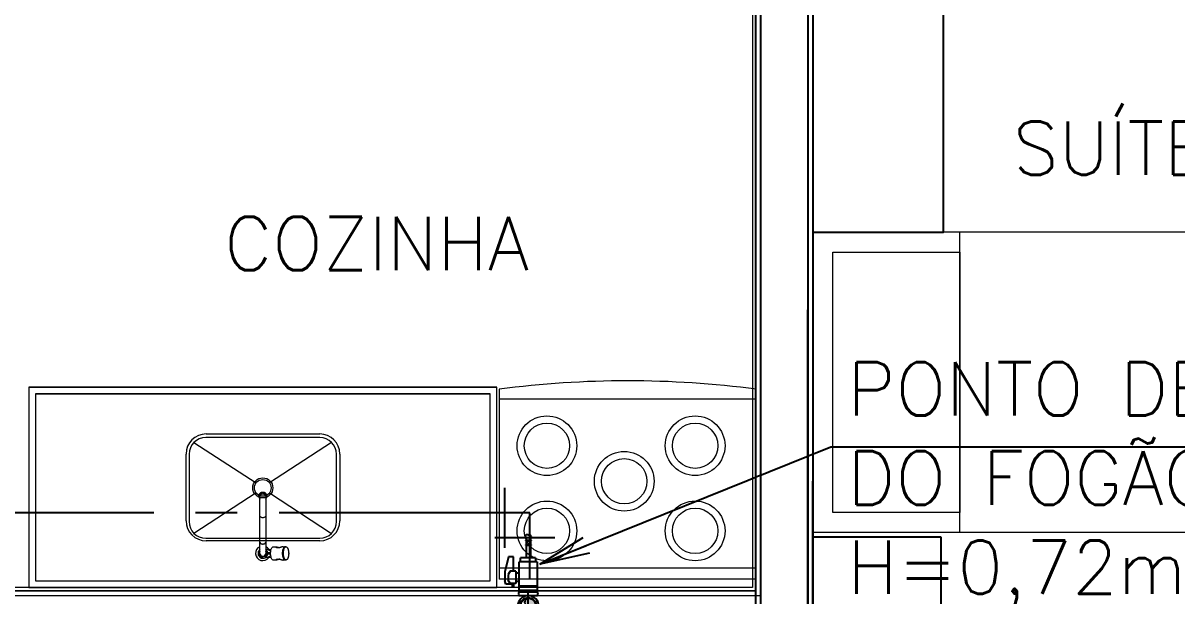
# Model space of a CAD drawing. Header units: millimetres. Extents: x 188.6 to 263.2, y 40.1 to 120.1.
# Drawn here: x 215.747 to 219.198, y 52.742 to 54.457 of the extents above; entities that cross this region are included whole.
import ezdxf

# ---------------------------------------------------------------- set-up
doc = ezdxf.new("R2010")
doc.units = ezdxf.units.MM
doc.set_wipeout_variables(frame=1)
doc.linetypes.add('CENTER2', pattern=[1.125, 0.75, -0.125, 0.125, -0.125])
doc.linetypes.add('Wipeout_Contour', pattern=[1000, 0, -1000])
for name, color, linetype in [('ARQ', 8, 'Continuous'), ('ARQ-BASE', 8, 'Continuous'), ('GAS-COL', 7, 'Continuous'), ('GAS-CONEXOES', 200, 'Continuous'), ('GAS-PONTO', 202, 'Continuous'), ('GAS-TEXTO', 7, 'Continuous'), ('GAS-TUBO-PISO', 6, 'CENTER2'), ('Parede.ARQ', 8, 'Continuous'), ('REVEST  CER.', 7, 'Continuous')]:
    doc.layers.add(name, color=color, linetype=linetype)
doc.layers.add('L-MC-LAYOUT', color=8, linetype='Continuous', lineweight=5)
doc.styles.add('60-100', font='romans.shx', dxfattribs={"height": 0.16})
doc.styles.add('60-50', font='romans.shx', dxfattribs={"height": 0.08})
doc.styles.add('60-75', font='romans.shx', dxfattribs={"height": 0.12})
doc.dimstyles.new('SETAS75', dxfattribs={"dimtxt": 0.16, "dimasz": 0.15, "dimexe": 0.15, "dimexo": 0, "dimgap": 0.1, "dimtad": 1, "dimzin": 10, "dimdsep": 46, "dimtxsty": '60-100', "dimblk1": 'OPEN', "dimblk2": 'OPEN', "dimsah": 1, "dimcen": 0, "dimclrd": 244, "dimclre": 244, "dimclrt": 7, "dimadec": 0, "dimazin": 0, "dimtfac": 1, "dimtix": 1, "dimtmove": 2, "dimatfit": 3, "dimldrblk": 'OPEN', "dimfxl": 0.15, "dimtolj": 1, "dimtzin": 6, "dimarcsym": 0})

# ---------------------------------------------------------------- blocks, each defined once
blk = doc.blocks.new('CAMA SOLTEIRO')
at = {"layer": 'L-MC-LAYOUT'}
blk.add_line((5741.836, -1547.0217), (5741.836, -1546.1217), dxfattribs=at)
for points in [[(5741.396, -1546.1217), (5743.296, -1546.1217), (5743.296, -1547.0217), (5741.396, -1547.0217)], [(5741.456, -1546.1817), (5741.836, -1546.1817), (5741.836, -1546.9617), (5741.456, -1546.9617)]]:
    blk.add_lwpolyline(points, close=True, dxfattribs=at)
blk = doc.blocks.new('arq-3pav')
at = {"layer": 'ARQ', "color": 8, "linetype": 'Continuous', "lineweight": 0}
for p, q in [((13.085, 9.475), (13.0852, 14.615)), ((10.7553, 13.1101), (12.1553, 13.1101)), ((10.7753, 13.0901), (12.1353, 13.0901)), ((12.1619, 13.1039), (12.1619, 12.5357)), ((11.2494, 12.9449), (11.4351, 12.8235)), ((11.6258, 12.9596), (11.2848, 12.9596)), ((11.2858, 12.9701), (11.6258, 12.9701)), ((11.6612, 12.9449), (11.4755, 12.8235)), ((11.2258, 12.7101), (11.2258, 12.9101)), ((11.2348, 12.9096), (11.2348, 12.7078)), ((11.6758, 12.7078), (11.6758, 12.9096)), ((11.6858, 12.9101), (11.6858, 12.7101)), ((11.4351, 12.794), (11.2494, 12.6725)), ((11.4437, 12.7846), (11.4439, 12.7866)), ((11.4439, 12.785), (11.4437, 12.783)), ((11.4437, 12.783), (11.4437, 12.7846)), ((11.4437, 12.783), (11.4439, 12.781)), ((11.4439, 12.7866), (11.4444, 12.7886)), ((11.4444, 12.787), (11.4439, 12.785)), ((11.4439, 12.781), (11.4444, 12.7791)), ((11.4444, 12.7886), (11.4453, 12.7904)), ((11.4453, 12.7888), (11.4444, 12.787)), ((11.4444, 12.7791), (11.4453, 12.7773)), ((11.4453, 12.7904), (11.4464, 12.7921)), ((11.4464, 12.7905), (11.4453, 12.7888)), ((11.4453, 12.7773), (11.4464, 12.7756)), ((11.4464, 12.7921), (11.4479, 12.7935)), ((11.4479, 12.7919), (11.4464, 12.7905)), ((11.4464, 12.7756), (11.4466, 12.7754)), ((11.4466, 12.7834), (11.4467, 12.7838)), ((11.4466, 12.7829), (11.4466, 12.7834)), ((11.4466, 12.7824), (11.4466, 12.7829)), ((11.4466, 12.7824), (11.4466, 12.7828)), ((11.4466, 12.7252), (11.4466, 12.7824)), ((11.4467, 12.7838), (11.4468, 12.7844)), ((11.4468, 12.7846), (11.447, 12.7853)), ((11.4468, 12.7844), (11.4469, 12.7849)), ((11.4469, 12.7849), (11.4471, 12.7853)), ((11.447, 12.7853), (11.4472, 12.786)), ((11.4471, 12.7853), (11.4473, 12.7858)), ((11.4472, 12.786), (11.4475, 12.7867)), ((11.4473, 12.7858), (11.4475, 12.7863)), ((11.4475, 12.7867), (11.4479, 12.7873)), ((11.4475, 12.7863), (11.4477, 12.7867)), ((11.4477, 12.7867), (11.448, 12.7872)), ((11.4479, 12.7935), (11.4495, 12.7946)), ((11.4495, 12.793), (11.4479, 12.7919)), ((11.4479, 12.7873), (11.4483, 12.7879)), ((11.448, 12.7872), (11.4483, 12.7877)), ((11.4483, 12.7879), (11.4487, 12.7885)), ((11.4483, 12.7877), (11.4487, 12.7881)), ((11.4487, 12.7885), (11.4492, 12.789)), ((11.4487, 12.7881), (11.4491, 12.7886)), ((11.4491, 12.7886), (11.4496, 12.789)), ((11.4492, 12.789), (11.4498, 12.7895)), ((11.4495, 12.7946), (11.4513, 12.7955)), ((11.4513, 12.7939), (11.4495, 12.793)), ((11.4496, 12.789), (11.4501, 12.7894)), ((11.4498, 12.7895), (11.4504, 12.7899)), ((11.4501, 12.7894), (11.4506, 12.7898)), ((11.4504, 12.7899), (11.451, 12.7903)), ((11.4506, 12.7898), (11.4512, 12.7901)), ((11.451, 12.7903), (11.4517, 12.7907)), ((11.4512, 12.7901), (11.4518, 12.7904)), ((11.4513, 12.7955), (11.4533, 12.796)), ((11.4533, 12.7944), (11.4513, 12.7939)), ((11.4517, 12.7907), (11.4523, 12.791)), ((11.4518, 12.7904), (11.4525, 12.7907)), ((11.4523, 12.791), (11.453, 12.7912)), ((11.4525, 12.7907), (11.4532, 12.7909)), ((11.453, 12.7912), (11.4537, 12.7913)), ((11.4532, 12.7909), (11.4539, 12.791)), ((11.4533, 12.796), (11.4553, 12.7962)), ((11.4553, 12.7946), (11.4533, 12.7944)), ((11.4537, 12.7913), (11.4545, 12.7914)), ((11.4539, 12.791), (11.4546, 12.7911)), ((11.4545, 12.7914), (11.4552, 12.7915)), ((11.4546, 12.7911), (11.4553, 12.7911)), ((11.4552, 12.7915), (11.4559, 12.7914)), ((11.4553, 12.7962), (11.4573, 12.796)), ((11.4573, 12.7944), (11.4553, 12.7946)), ((11.4553, 12.7911), (11.456, 12.7911)), ((11.4559, 12.7914), (11.4567, 12.7914)), ((11.456, 12.7911), (11.4567, 12.791)), ((11.4567, 12.7914), (11.4574, 12.7912)), ((11.4567, 12.791), (11.4575, 12.7909)), ((11.4573, 12.796), (11.4593, 12.7955)), ((11.4593, 12.7939), (11.4573, 12.7944)), ((11.4574, 12.7912), (11.4581, 12.791)), ((11.4575, 12.7909), (11.4581, 12.7907)), ((11.4581, 12.791), (11.4588, 12.7907)), ((11.4581, 12.7907), (11.4588, 12.7904)), ((11.4588, 12.7907), (11.4594, 12.7904)), ((11.4588, 12.7904), (11.4594, 12.7901)), ((11.4593, 12.7955), (11.4611, 12.7946)), ((11.4611, 12.793), (11.4593, 12.7939)), ((11.4594, 12.7904), (11.4601, 12.79)), ((11.4594, 12.7901), (11.46, 12.7898)), ((11.46, 12.7898), (11.4605, 12.7894)), ((11.4601, 12.79), (11.4607, 12.7896)), ((11.4605, 12.7894), (11.461, 12.789)), ((11.4607, 12.7896), (11.4612, 12.7891)), ((11.461, 12.789), (11.4615, 12.7886)), ((11.4611, 12.7946), (11.4628, 12.7935)), ((11.4628, 12.7919), (11.4611, 12.793)), ((11.4612, 12.7891), (11.4618, 12.7886)), ((11.4615, 12.7886), (11.4619, 12.7881)), ((11.4618, 12.7886), (11.4622, 12.7881)), ((11.4619, 12.7881), (11.4623, 12.7877)), ((11.4622, 12.7881), (11.4627, 12.7875)), ((11.4623, 12.7877), (11.4626, 12.7872)), ((11.4626, 12.7872), (11.4629, 12.7867)), ((11.4627, 12.7875), (11.463, 12.7868)), ((11.4628, 12.7935), (11.4642, 12.7921)), ((11.4642, 12.7905), (11.4628, 12.7919)), ((11.4629, 12.7867), (11.4631, 12.7863)), ((11.463, 12.7868), (11.4633, 12.7862)), ((11.4631, 12.7863), (11.4634, 12.7858)), ((11.4633, 12.7862), (11.4636, 12.7855)), ((11.4634, 12.7858), (11.4635, 12.7853)), ((11.4635, 12.7853), (11.4637, 12.7849)), ((11.4636, 12.7855), (11.4637, 12.785)), ((11.4637, 12.7849), (11.4638, 12.7844)), ((11.4638, 12.7844), (11.4639, 12.7838)), ((11.4639, 12.7838), (11.464, 12.7834)), ((11.464, 12.7834), (11.464, 12.7829)), ((11.464, 12.7829), (11.464, 12.7824)), ((11.464, 12.7828), (11.464, 12.7824)), ((11.464, 12.7824), (11.464, 12.7252)), ((11.464, 12.7754), (11.4652, 12.7771)), ((11.4642, 12.7921), (11.4653, 12.7904)), ((11.4653, 12.7888), (11.4642, 12.7905)), ((11.4652, 12.7771), (11.4661, 12.7789)), ((11.4653, 12.7904), (11.4662, 12.7886)), ((11.4662, 12.787), (11.4653, 12.7888)), ((11.4661, 12.7789), (11.4667, 12.7808)), ((11.4662, 12.7886), (11.4667, 12.7866)), ((11.4667, 12.785), (11.4662, 12.787)), ((11.4667, 12.7866), (11.4669, 12.7846)), ((11.4669, 12.783), (11.4667, 12.785)), ((11.4667, 12.7808), (11.4669, 12.7828)), ((11.4669, 12.7846), (11.4669, 12.783)), ((11.4669, 12.7828), (11.4669, 12.783)), ((11.4755, 12.794), (11.6612, 12.6725)), ((11.4466, 12.6464), (11.4466, 12.7252)), ((11.4467, 12.7242), (11.4466, 12.7252)), ((11.4471, 12.7232), (11.4467, 12.7242)), ((11.4478, 12.7223), (11.4471, 12.7232)), ((11.4486, 12.7214), (11.4478, 12.7223)), ((11.4497, 12.7207), (11.4486, 12.7214)), ((11.4509, 12.7201), (11.4497, 12.7207)), ((11.4523, 12.7197), (11.4509, 12.7201)), ((11.4538, 12.7194), (11.4523, 12.7197)), ((11.4553, 12.7194), (11.4538, 12.7194)), ((11.4568, 12.7194), (11.4553, 12.7194)), ((11.4583, 12.7197), (11.4568, 12.7194)), ((11.4597, 12.7201), (11.4583, 12.7197)), ((11.4609, 12.7207), (11.4597, 12.7201)), ((11.462, 12.7214), (11.4609, 12.7207)), ((11.4629, 12.7223), (11.462, 12.7214)), ((11.4635, 12.7232), (11.4629, 12.7223)), ((11.4639, 12.7242), (11.4635, 12.7232)), ((11.464, 12.7252), (11.4639, 12.7242)), ((11.464, 12.7252), (11.464, 12.6464)), ((11.2848, 12.6578), (11.6258, 12.6578)), ((11.6258, 12.6501), (11.2858, 12.6501)), ((11.4466, 12.6127), (11.4466, 12.6464)), ((11.4466, 12.6464), (11.4466, 12.6461)), ((11.4466, 12.6461), (11.4466, 12.6457)), ((11.4466, 12.6457), (11.4467, 12.6454)), ((11.4467, 12.6454), (11.4468, 12.6451)), ((11.4468, 12.6451), (11.4469, 12.6447)), ((11.4469, 12.6447), (11.4471, 12.6444)), ((11.4471, 12.6444), (11.4473, 12.6441)), ((11.4473, 12.6441), (11.4475, 12.6438)), ((11.4475, 12.6438), (11.4477, 12.6435)), ((11.4477, 12.6435), (11.448, 12.6432)), ((11.448, 12.6432), (11.4483, 12.6429)), ((11.4483, 12.6429), (11.4487, 12.6425)), ((11.4487, 12.6425), (11.4491, 12.6422)), ((11.4491, 12.6422), (11.4496, 12.642)), ((11.4496, 12.642), (11.4501, 12.6417)), ((11.4501, 12.6417), (11.4506, 12.6414)), ((11.4506, 12.6414), (11.4512, 12.6412)), ((11.4512, 12.6412), (11.4518, 12.641)), ((11.4518, 12.641), (11.4525, 12.6408)), ((11.4525, 12.6408), (11.4532, 12.6407)), ((11.4532, 12.6407), (11.4539, 12.6406)), ((11.4539, 12.6406), (11.4546, 12.6405)), ((11.4546, 12.6405), (11.4553, 12.6405)), ((11.4553, 12.6405), (11.456, 12.6405)), ((11.456, 12.6405), (11.4567, 12.6406)), ((11.4567, 12.6406), (11.4575, 12.6407)), ((11.4575, 12.6407), (11.4581, 12.6408)), ((11.4581, 12.6408), (11.4588, 12.641)), ((11.4588, 12.641), (11.4594, 12.6412)), ((11.4594, 12.6412), (11.46, 12.6414)), ((11.46, 12.6414), (11.4605, 12.6417)), ((11.4605, 12.6417), (11.461, 12.642)), ((11.461, 12.642), (11.4615, 12.6422)), ((11.4615, 12.6422), (11.4619, 12.6425)), ((11.4619, 12.6425), (11.4623, 12.6429)), ((11.4623, 12.6429), (11.4626, 12.6432)), ((11.4626, 12.6432), (11.4629, 12.6435)), ((11.4629, 12.6435), (11.4631, 12.6438)), ((11.4631, 12.6438), (11.4634, 12.6441)), ((11.4634, 12.6441), (11.4635, 12.6444)), ((11.4635, 12.6444), (11.4637, 12.6447)), ((11.4637, 12.6447), (11.4638, 12.6451)), ((11.4638, 12.6451), (11.4639, 12.6454)), ((11.4639, 12.6454), (11.464, 12.6457)), ((11.464, 12.6464), (11.464, 12.6127)), ((11.464, 12.6461), (11.464, 12.6464)), ((11.464, 12.6457), (11.464, 12.6461)), ((11.441, 12.6172), (11.441, 12.6081)), ((11.4466, 12.6241), (11.442, 12.6196)), ((11.442, 12.6058), (11.4484, 12.5994)), ((11.4508, 12.5984), (11.4598, 12.5984)), ((11.4622, 12.5994), (11.4686, 12.6058)), ((11.4805, 12.5998), (11.4625, 12.5997)), ((11.4626, 12.5997), (11.463, 12.5998)), ((11.4626, 12.5997), (11.4626, 12.5997)), ((11.463, 12.5998), (11.4635, 12.5999)), ((11.4635, 12.5999), (11.4645, 12.6)), ((11.4686, 12.6196), (11.464, 12.6241)), ((11.4645, 12.6), (11.4662, 12.6004)), ((11.4648, 12.6247), (11.4803, 12.6248)), ((11.4649, 12.6246), (11.4648, 12.6247)), ((11.4651, 12.6246), (11.4649, 12.6246)), ((11.4653, 12.6246), (11.4651, 12.6246)), ((11.4657, 12.6245), (11.4653, 12.6246)), ((11.4661, 12.6245), (11.4657, 12.6245)), ((11.467, 12.6243), (11.4661, 12.6245)), ((11.4662, 12.6004), (11.468, 12.6008)), ((11.468, 12.6241), (11.467, 12.6243)), ((11.469, 12.6238), (11.468, 12.6241)), ((11.468, 12.6008), (11.4699, 12.6014)), ((11.4705, 12.6233), (11.469, 12.6238)), ((11.4696, 12.6081), (11.4696, 12.6172)), ((11.4696, 12.6157), (11.4704, 12.6153)), ((11.4697, 12.6094), (11.4696, 12.6093)), ((11.4706, 12.6098), (11.4697, 12.6094)), ((11.4699, 12.6014), (11.4717, 12.6021)), ((11.4704, 12.6153), (11.4715, 12.615)), ((11.4721, 12.6227), (11.4705, 12.6233)), ((11.4717, 12.61), (11.4706, 12.6098)), ((11.4715, 12.615), (11.4727, 12.6149)), ((11.4729, 12.6101), (11.4717, 12.61)), ((11.4717, 12.6021), (11.4733, 12.6027)), ((11.4738, 12.622), (11.4721, 12.6227)), ((11.4727, 12.6149), (11.474, 12.6149)), ((11.4743, 12.61), (11.4729, 12.6101)), ((11.4733, 12.6027), (11.4748, 12.6035)), ((11.4754, 12.6212), (11.4738, 12.622)), ((11.474, 12.6149), (11.4755, 12.615)), ((11.4758, 12.6098), (11.4743, 12.61)), ((11.4748, 12.6035), (11.4763, 12.6043)), ((11.4765, 12.6205), (11.4754, 12.6212)), ((11.4755, 12.615), (11.477, 12.6153)), ((11.4773, 12.6094), (11.4758, 12.6098)), ((11.4763, 12.6043), (11.4778, 12.6054)), ((11.4775, 12.6198), (11.4765, 12.6205)), ((11.477, 12.6153), (11.4785, 12.6157)), ((11.4788, 12.609), (11.4773, 12.6094)), ((11.4785, 12.619), (11.4775, 12.6198)), ((11.4778, 12.6054), (11.4785, 12.606)), ((11.479, 12.6186), (11.4785, 12.619)), ((11.4785, 12.6157), (11.4787, 12.6158)), ((11.4785, 12.606), (11.479, 12.6065)), ((11.4786, 12.612), (11.4787, 12.6148)), ((11.4787, 12.6092), (11.4786, 12.612)), ((11.4787, 12.6148), (11.4789, 12.6176)), ((11.479, 12.6064), (11.4787, 12.6092)), ((11.4789, 12.6176), (11.4792, 12.6202)), ((11.4795, 12.6038), (11.479, 12.6064)), ((11.4792, 12.6202), (11.4797, 12.6228)), ((11.4801, 12.6013), (11.4795, 12.6038)), ((11.4797, 12.6228), (11.4804, 12.6251)), ((11.4808, 12.5991), (11.4801, 12.6013)), ((11.4804, 12.6251), (11.4812, 12.6271)), ((11.4816, 12.5971), (11.4808, 12.5991)), ((11.4812, 12.6271), (11.4821, 12.6289)), ((11.4821, 12.6289), (11.483, 12.6303)), ((11.483, 12.6303), (11.4841, 12.6314)), ((11.4841, 12.6314), (11.4852, 12.6321)), ((11.4852, 12.6321), (11.4864, 12.6324)), ((11.4864, 12.6324), (11.4866, 12.6324)), ((11.4866, 12.6324), (11.4948, 12.6324)), ((11.4938, 12.632), (11.4939, 12.6322)), ((11.4938, 12.6318), (11.4938, 12.632)), ((11.4938, 12.6316), (11.4938, 12.6318)), ((11.4939, 12.6315), (11.4938, 12.6316)), ((11.4939, 12.6322), (11.494, 12.6323)), ((11.494, 12.6313), (11.4939, 12.6315)), ((11.494, 12.6323), (11.4942, 12.6324)), ((11.4942, 12.6311), (11.494, 12.6313)), ((11.4942, 12.6324), (11.4944, 12.6324)), ((11.4945, 12.6309), (11.4942, 12.6311)), ((11.4944, 12.6324), (11.4946, 12.6324)), ((11.4948, 12.6306), (11.4945, 12.6309)), ((11.4946, 12.6324), (11.4948, 12.6324)), ((11.4948, 12.6324), (11.4948, 12.6324)), ((11.4948, 12.6324), (11.4952, 12.6324)), ((11.4951, 12.6304), (11.4948, 12.6306)), ((11.4955, 12.6303), (11.4951, 12.6304)), ((11.4952, 12.6324), (11.4956, 12.6324)), ((11.4959, 12.6301), (11.4955, 12.6303)), ((11.4956, 12.6324), (11.496, 12.6323)), ((11.4965, 12.6299), (11.4959, 12.6301)), ((11.496, 12.6323), (11.4963, 12.6322)), ((11.4963, 12.6322), (11.4967, 12.6321)), ((11.4972, 12.6297), (11.4965, 12.6299)), ((11.4967, 12.6321), (11.4973, 12.632)), ((11.4979, 12.6295), (11.4972, 12.6297)), ((11.4973, 12.632), (11.498, 12.6318)), ((11.4987, 12.6294), (11.4979, 12.6295)), ((11.498, 12.6318), (11.4985, 12.6316)), ((11.4985, 12.6316), (11.4989, 12.6315)), ((11.4996, 12.6293), (11.4987, 12.6294)), ((11.4989, 12.6315), (11.4994, 12.6313)), ((11.4994, 12.6313), (11.5002, 12.6311)), ((11.5004, 12.6293), (11.4996, 12.6293)), ((11.5002, 12.6311), (11.501, 12.6308)), ((11.5007, 12.6293), (11.5004, 12.6293)), ((11.5013, 12.6293), (11.5007, 12.6293)), ((11.501, 12.6308), (11.5018, 12.6306)), ((11.5022, 12.6293), (11.5013, 12.6293)), ((11.5018, 12.6306), (11.5026, 12.6303)), ((11.5031, 12.6294), (11.5022, 12.6293)), ((11.5026, 12.6303), (11.5035, 12.6301)), ((11.5041, 12.6295), (11.5031, 12.6294)), ((11.5035, 12.6301), (11.5043, 12.6299)), ((11.505, 12.6297), (11.5041, 12.6295)), ((11.5043, 12.6299), (11.5051, 12.6297)), ((11.5058, 12.6299), (11.505, 12.6297)), ((11.5067, 12.6301), (11.5058, 12.6299)), ((11.5076, 12.6303), (11.5067, 12.6301)), ((11.5084, 12.6306), (11.5076, 12.6303)), ((11.5092, 12.6308), (11.5084, 12.6306)), ((11.51, 12.6311), (11.5092, 12.6308)), ((11.5108, 12.6313), (11.51, 12.6311)), ((11.5115, 12.6316), (11.5108, 12.6313)), ((11.5123, 12.6318), (11.5115, 12.6316)), ((11.5129, 12.632), (11.5123, 12.6318)), ((11.5135, 12.6322), (11.5129, 12.632)), ((11.5141, 12.6323), (11.5135, 12.6322)), ((11.5147, 12.6325), (11.5141, 12.6323)), ((11.5146, 12.6185), (11.5143, 12.6157)), ((11.5143, 12.6157), (11.5143, 12.6129)), ((11.5143, 12.6129), (11.5144, 12.6101)), ((11.5144, 12.6101), (11.5146, 12.6073)), ((11.5145, 12.6156), (11.5148, 12.6183)), ((11.5145, 12.6128), (11.5145, 12.6156)), ((11.5146, 12.61), (11.5145, 12.6128)), ((11.515, 12.6211), (11.5146, 12.6185)), ((11.5148, 12.6073), (11.5146, 12.61)), ((11.5146, 12.6073), (11.515, 12.6046)), ((11.5151, 12.6326), (11.5147, 12.6325)), ((11.5147, 12.6123), (11.5148, 12.6151)), ((11.5149, 12.6095), (11.5147, 12.6123)), ((11.5148, 12.6183), (11.5152, 12.6209)), ((11.5148, 12.6151), (11.515, 12.6179)), ((11.5152, 12.6047), (11.5148, 12.6073)), ((11.5151, 12.6067), (11.5149, 12.6095)), ((11.5155, 12.6236), (11.515, 12.6211)), ((11.515, 12.6179), (11.5153, 12.6205)), ((11.515, 12.6046), (11.5156, 12.6021)), ((11.5156, 12.6326), (11.5151, 12.6326)), ((11.5156, 12.6041), (11.5151, 12.6067)), ((11.5152, 12.6209), (11.5157, 12.6233)), ((11.5158, 12.6022), (11.5152, 12.6047)), ((11.5153, 12.6205), (11.5158, 12.6231)), ((11.5162, 12.6258), (11.5155, 12.6236)), ((11.5158, 12.6326), (11.5156, 12.6326)), ((11.5162, 12.6016), (11.5156, 12.6041)), ((11.5156, 12.6021), (11.5162, 12.5998)), ((11.5157, 12.6233), (11.5164, 12.6256)), ((11.5158, 12.6326), (11.5223, 12.6327)), ((11.5158, 12.6231), (11.5165, 12.6254)), ((11.5165, 12.5999), (11.5158, 12.6022)), ((11.5162, 12.6157), (11.5161, 12.6129)), ((11.5161, 12.6129), (11.5162, 12.6101)), ((11.517, 12.6278), (11.5162, 12.6258)), ((11.5164, 12.6185), (11.5162, 12.6157)), ((11.5162, 12.6101), (11.5165, 12.6073)), ((11.5169, 12.5994), (11.5162, 12.6016)), ((11.5162, 12.5998), (11.5171, 12.5978)), ((11.5164, 12.6256), (11.5172, 12.6275)), ((11.5168, 12.6211), (11.5164, 12.6185)), ((11.5165, 12.6254), (11.5173, 12.6274)), ((11.5165, 12.6073), (11.5169, 12.6047)), ((11.5173, 12.598), (11.5165, 12.5999)), ((11.5174, 12.6236), (11.5168, 12.6211)), ((11.5168, 12.6155), (11.5171, 12.6182)), ((11.5168, 12.6127), (11.5168, 12.6155)), ((11.5169, 12.6099), (11.5168, 12.6127)), ((11.5171, 12.6072), (11.5169, 12.6099)), ((11.5169, 12.6047), (11.5174, 12.6021)), ((11.5177, 12.5974), (11.5169, 12.5994)), ((11.5179, 12.6295), (11.517, 12.6278)), ((11.5171, 12.6182), (11.5175, 12.6208)), ((11.5176, 12.6046), (11.5171, 12.6072)), ((11.5172, 12.6275), (11.5181, 12.6292)), ((11.5173, 12.6274), (11.5182, 12.6292)), ((11.5181, 12.6259), (11.5174, 12.6236)), ((11.5174, 12.6021), (11.5181, 12.5999)), ((11.5175, 12.6208), (11.518, 12.6233)), ((11.5181, 12.6021), (11.5176, 12.6046)), ((11.5189, 12.6309), (11.5179, 12.6295)), ((11.518, 12.6233), (11.5186, 12.6255)), ((11.5181, 12.6292), (11.5189, 12.6303)), ((11.5189, 12.6278), (11.5181, 12.6259)), ((11.5188, 12.5999), (11.5181, 12.6021)), ((11.5181, 12.5999), (11.5189, 12.5978)), ((11.5182, 12.6292), (11.5191, 12.6306)), ((11.5186, 12.6255), (11.5194, 12.6275)), ((11.5196, 12.5979), (11.5188, 12.5999)), ((11.52, 12.6318), (11.5189, 12.6309)), ((11.5198, 12.6295), (11.5189, 12.6278)), ((11.5191, 12.6306), (11.5202, 12.6317)), ((11.5194, 12.6275), (11.5203, 12.6291)), ((11.5208, 12.6309), (11.5198, 12.6295)), ((11.5211, 12.6325), (11.52, 12.6318)), ((11.5202, 12.6317), (11.5213, 12.6324)), ((11.5203, 12.6291), (11.5213, 12.6305)), ((11.5218, 12.6319), (11.5208, 12.6309)), ((11.5223, 12.6327), (11.5211, 12.6325)), ((11.5213, 12.6324), (11.5225, 12.6327)), ((11.5213, 12.6305), (11.5224, 12.6314)), ((11.523, 12.6325), (11.5218, 12.6319)), ((11.5223, 12.6327), (11.5225, 12.6327)), ((11.5224, 12.6314), (11.5235, 12.632)), ((11.5225, 12.6327), (11.5227, 12.6327)), ((11.5227, 12.6327), (11.5241, 12.6327)), ((11.5241, 12.6327), (11.523, 12.6325)), ((11.5235, 12.632), (11.5246, 12.6322)), ((11.5241, 12.6327), (11.5244, 12.6327)), ((11.5241, 12.6327), (11.5241, 12.6327)), ((11.5244, 12.6327), (11.5248, 12.6326)), ((11.5246, 12.6322), (11.5258, 12.632)), ((11.5248, 12.6326), (11.5253, 12.6325)), ((11.5253, 12.6325), (11.5257, 12.6323)), ((11.5257, 12.6323), (11.5262, 12.6321)), ((11.5258, 12.632), (11.5269, 12.6314)), ((11.5262, 12.6321), (11.5266, 12.6318)), ((11.5266, 12.6318), (11.527, 12.6315)), ((11.5269, 12.6314), (11.528, 12.6304)), ((11.527, 12.6315), (11.5274, 12.6311)), ((11.5274, 12.6311), (11.5279, 12.6307)), ((11.5279, 12.6307), (11.5283, 12.6302)), ((11.528, 12.6304), (11.529, 12.629)), ((11.5283, 12.6302), (11.5286, 12.6297)), ((11.5286, 12.6297), (11.529, 12.6291)), ((11.529, 12.6291), (11.5294, 12.6285)), ((11.529, 12.629), (11.5299, 12.6273)), ((11.5294, 12.6285), (11.5297, 12.6278)), ((11.5297, 12.6278), (11.53, 12.6271)), ((11.5299, 12.6273), (11.5307, 12.6253)), ((11.53, 12.6271), (11.5304, 12.6264)), ((11.5308, 12.5997), (11.53, 12.5978)), ((11.5306, 12.599), (11.5303, 12.5983)), ((11.5304, 12.6264), (11.5307, 12.6256)), ((11.5309, 12.5998), (11.5306, 12.599)), ((11.5307, 12.6256), (11.5309, 12.6248)), ((11.5307, 12.6253), (11.5314, 12.6231)), ((11.5314, 12.6019), (11.5308, 12.5997)), ((11.5309, 12.6248), (11.5312, 12.624)), ((11.5311, 12.6006), (11.5309, 12.5998)), ((11.5314, 12.6015), (11.5311, 12.6006)), ((11.5312, 12.624), (11.5314, 12.6231)), ((11.5314, 12.6231), (11.5316, 12.6222)), ((11.5314, 12.6231), (11.5319, 12.6206)), ((11.532, 12.6044), (11.5314, 12.6019)), ((11.5316, 12.6024), (11.5314, 12.6015)), ((11.5316, 12.6222), (11.5318, 12.6213)), ((11.5318, 12.6033), (11.5316, 12.6024)), ((11.5318, 12.6213), (11.532, 12.6203)), ((11.532, 12.6042), (11.5318, 12.6033)), ((11.5319, 12.6206), (11.5323, 12.618)), ((11.532, 12.6203), (11.5322, 12.6194)), ((11.5324, 12.607), (11.532, 12.6044)), ((11.5322, 12.6051), (11.532, 12.6042)), ((11.5322, 12.6194), (11.5323, 12.6184)), ((11.5323, 12.6061), (11.5322, 12.6051)), ((11.5323, 12.6184), (11.5325, 12.6174)), ((11.5323, 12.618), (11.5326, 12.6153)), ((11.5324, 12.6071), (11.5323, 12.6061)), ((11.5326, 12.6097), (11.5324, 12.607)), ((11.5325, 12.6081), (11.5324, 12.6071)), ((11.5325, 12.6174), (11.5325, 12.6163)), ((11.5325, 12.6163), (11.5326, 12.6153)), ((11.5326, 12.6091), (11.5325, 12.6081)), ((11.5326, 12.6153), (11.5327, 12.6143)), ((11.5326, 12.6153), (11.5327, 12.6125)), ((11.5327, 12.6125), (11.5326, 12.6097)), ((11.5327, 12.6101), (11.5326, 12.6091)), ((11.5327, 12.6143), (11.5327, 12.6133)), ((11.5327, 12.6133), (11.5327, 12.6122)), ((11.5327, 12.6122), (11.5327, 12.6112)), ((11.5327, 12.6112), (11.5327, 12.6101)), ((11.4825, 12.5954), (11.4816, 12.5971)), ((11.4836, 12.5941), (11.4825, 12.5954)), ((11.4847, 12.5931), (11.4836, 12.5941)), ((11.4858, 12.5925), (11.4847, 12.5931)), ((11.4869, 12.5923), (11.4858, 12.5925)), ((11.4951, 12.5924), (11.4869, 12.5923)), ((11.494, 12.5931), (11.4941, 12.5932)), ((11.494, 12.5929), (11.494, 12.5931)), ((11.4941, 12.5927), (11.494, 12.5929)), ((11.4941, 12.5932), (11.4942, 12.5934)), ((11.4942, 12.5926), (11.4941, 12.5927)), ((11.4942, 12.5934), (11.4943, 12.5936)), ((11.4943, 12.5925), (11.4942, 12.5926)), ((11.4943, 12.5936), (11.4945, 12.5938)), ((11.4945, 12.5925), (11.4943, 12.5925)), ((11.4945, 12.5938), (11.4948, 12.5941)), ((11.4947, 12.5924), (11.4945, 12.5925)), ((11.4951, 12.5924), (11.4947, 12.5924)), ((11.4948, 12.5941), (11.4951, 12.5943)), ((11.4951, 12.5943), (11.4955, 12.5946)), ((11.4951, 12.5924), (11.4951, 12.5924)), ((11.4953, 12.5924), (11.4951, 12.5924)), ((11.4956, 12.5924), (11.4953, 12.5924)), ((11.4955, 12.5946), (11.496, 12.5948)), ((11.4959, 12.5925), (11.4956, 12.5924)), ((11.4962, 12.5925), (11.4959, 12.5925)), ((11.496, 12.5948), (11.4966, 12.595)), ((11.4968, 12.5927), (11.4962, 12.5925)), ((11.4966, 12.595), (11.4972, 12.5952)), ((11.4974, 12.5928), (11.4968, 12.5927)), ((11.4972, 12.5952), (11.4978, 12.5954)), ((11.498, 12.593), (11.4974, 12.5928)), ((11.4978, 12.5954), (11.4986, 12.5955)), ((11.4987, 12.5932), (11.498, 12.593)), ((11.4986, 12.5955), (11.4994, 12.5957)), ((11.4992, 12.5934), (11.4987, 12.5932)), ((11.4997, 12.5936), (11.4992, 12.5934)), ((11.4994, 12.5957), (11.5002, 12.5957)), ((11.5002, 12.5937), (11.4997, 12.5936)), ((11.5002, 12.5957), (11.501, 12.5958)), ((11.501, 12.594), (11.5002, 12.5937)), ((11.501, 12.5958), (11.5013, 12.5958)), ((11.5019, 12.5943), (11.501, 12.594)), ((11.5013, 12.5958), (11.502, 12.5957)), ((11.5025, 12.5945), (11.5019, 12.5943)), ((11.502, 12.5957), (11.5029, 12.5957)), ((11.5032, 12.5946), (11.5025, 12.5945)), ((11.5029, 12.5957), (11.5039, 12.5956)), ((11.5038, 12.5948), (11.5032, 12.5946)), ((11.5048, 12.5951), (11.5038, 12.5948)), ((11.5039, 12.5956), (11.5049, 12.5954)), ((11.5057, 12.5953), (11.5048, 12.5951)), ((11.5049, 12.5954), (11.5058, 12.5953)), ((11.5058, 12.5953), (11.5057, 12.5953)), ((11.5058, 12.5953), (11.5068, 12.5951)), ((11.5068, 12.5951), (11.5075, 12.5949)), ((11.5075, 12.5949), (11.5081, 12.5947)), ((11.5081, 12.5947), (11.5087, 12.5945)), ((11.5087, 12.5945), (11.5093, 12.5944)), ((11.5093, 12.5944), (11.5099, 12.5942)), ((11.5099, 12.5942), (11.5105, 12.594)), ((11.5105, 12.594), (11.511, 12.5938)), ((11.511, 12.5938), (11.5116, 12.5937)), ((11.5116, 12.5937), (11.5121, 12.5935)), ((11.5121, 12.5935), (11.5128, 12.5933)), ((11.5128, 12.5933), (11.5134, 12.5931)), ((11.5134, 12.5931), (11.5141, 12.5929)), ((11.5141, 12.5929), (11.5146, 12.5928)), ((11.5146, 12.5928), (11.5151, 12.5927)), ((11.5151, 12.5927), (11.5156, 12.5926)), ((11.5156, 12.5926), (11.516, 12.5926)), ((11.516, 12.5926), (11.5161, 12.5926)), ((11.5226, 12.5926), (11.5161, 12.5926)), ((11.5171, 12.5978), (11.518, 12.596)), ((11.5182, 12.5963), (11.5173, 12.598)), ((11.5186, 12.5957), (11.5177, 12.5974)), ((11.518, 12.596), (11.519, 12.5946)), ((11.5192, 12.5949), (11.5182, 12.5963)), ((11.5197, 12.5944), (11.5186, 12.5957)), ((11.5189, 12.5978), (11.5198, 12.5961)), ((11.519, 12.5946), (11.5201, 12.5936)), ((11.5206, 12.5962), (11.5196, 12.5979)), ((11.5208, 12.5934), (11.5197, 12.5944)), ((11.5198, 12.5961), (11.5208, 12.5947)), ((11.5201, 12.5936), (11.5212, 12.5929)), ((11.5216, 12.5949), (11.5206, 12.5962)), ((11.5208, 12.5947), (11.5219, 12.5936)), ((11.5219, 12.5928), (11.5208, 12.5934)), ((11.5212, 12.5929), (11.5223, 12.5926)), ((11.5226, 12.5939), (11.5216, 12.5949)), ((11.5219, 12.5936), (11.523, 12.5929)), ((11.523, 12.5926), (11.5219, 12.5928)), ((11.5223, 12.5926), (11.5226, 12.5926)), ((11.5238, 12.5933), (11.5226, 12.5939)), ((11.5228, 12.5926), (11.5226, 12.5926)), ((11.523, 12.5929), (11.5242, 12.5927)), ((11.5244, 12.5926), (11.523, 12.5926)), ((11.5249, 12.5931), (11.5238, 12.5933)), ((11.5242, 12.5927), (11.5244, 12.5926)), ((11.5247, 12.5927), (11.5244, 12.5926)), ((11.5244, 12.5926), (11.5244, 12.5926)), ((11.5251, 12.5927), (11.5247, 12.5927)), ((11.5259, 12.5933), (11.5249, 12.5931)), ((11.5256, 12.5928), (11.5251, 12.5927)), ((11.526, 12.593), (11.5256, 12.5928)), ((11.527, 12.5939), (11.5259, 12.5933)), ((11.5265, 12.5932), (11.526, 12.593)), ((11.5269, 12.5935), (11.5265, 12.5932)), ((11.5273, 12.5938), (11.5269, 12.5935)), ((11.5281, 12.5948), (11.527, 12.5939)), ((11.5277, 12.5942), (11.5273, 12.5938)), ((11.5282, 12.5947), (11.5277, 12.5942)), ((11.5291, 12.5961), (11.5281, 12.5948)), ((11.5285, 12.5952), (11.5282, 12.5947)), ((11.5289, 12.5957), (11.5285, 12.5952)), ((11.5293, 12.5963), (11.5289, 12.5957)), ((11.53, 12.5978), (11.5291, 12.5961)), ((11.5296, 12.5969), (11.5293, 12.5963)), ((11.53, 12.5976), (11.5296, 12.5969)), ((11.5303, 12.5983), (11.53, 12.5976))]:
    blk.add_line(p, q, dxfattribs=at)
at = {"layer": 'ARQ'}
for p, q in [((13.0853, 14.63), (13.0853, 11.1525)), ((13.1003, 14.615), (13.1003, 11.1675))]:
    blk.add_line(p, q, dxfattribs=at)
at = {"layer": 'ARQ', "color": 8, "linetype": 'Continuous', "lineweight": 0, "flags": 128}
blk.add_lwpolyline([(13.1001, 11.06), (13.1002, 14.6)], dxfattribs=at)
blk.add_lwpolyline([(12.1353, 13.0901), (10.7753, 13.0901), (10.7753, 12.5301), (12.1353, 12.5301)], close=True, dxfattribs=at)
at = {"layer": 'ARQ', "color": 8, "linetype": 'Continuous', "lineweight": 0}
for centre, radius in [((12.3052, 12.935), 0.0893), ((12.7486, 12.935), 0.0893), ((12.3052, 12.935), 0.0679), ((12.7486, 12.935), 0.0679), ((12.5364, 12.8286), 0.0893), ((12.5364, 12.8286), 0.0679), ((11.4553, 12.8087), 0.03), ((11.4553, 12.8087), 0.025), ((12.3052, 12.68), 0.0893), ((12.3052, 12.68), 0.0679), ((12.7486, 12.68), 0.0893), ((12.7486, 12.68), 0.0679)]:
    blk.add_circle(centre, radius, dxfattribs=at)
for centre, radius, start, end in [((11.2858, 12.9101), 0.06, 90, 180), ((11.2848, 12.9096), 0.05, 90, 180), ((11.6258, 12.9101), 0.06, 0, 90), ((11.6258, 12.9096), 0.05, 0, 90), ((11.4552, 12.7828), 0.00866, 167.7961, 180.0939), ((11.4554, 12.7828), 0.00866, 359.999, 14.5487), ((11.2858, 12.7101), 0.06, 180, 270), ((11.2848, 12.7078), 0.05, 180, 270), ((11.6258, 12.7101), 0.06, 270, 0), ((11.6258, 12.7078), 0.05, 270, 0), ((11.4553, 12.6127), 0.0218, 113.588, 323.7381), ((11.4553, 12.6127), 0.015, 152.573, 162.4269), ((11.4553, 12.6127), 0.015, 197.5731, 207.427), ((11.4553, 12.6127), 0.0104, 147.1625, 0), ((11.4553, 12.6127), 0.00872, 180, 0), ((11.4553, 12.6127), 0.015, 242.573, 252.4271), ((11.4553, 12.6127), 0.015, 287.5729, 297.427), ((11.4553, 12.6127), 0.0218, 33.5721, 66.412), ((11.4647, 12.6337), 0.009, 265.7444, 270.3492), ((11.4553, 12.6127), 0.0104, 0, 32.8375), ((11.4553, 12.6127), 0.015, 17.5731, 27.427), ((11.4553, 12.6127), 0.015, 332.573, 342.4269)]:
    blk.add_arc(centre, radius, start, end, dxfattribs=at)
at = {"color": 8, "linetype": 'Wipeout_Contour', "lineweight": 0, "ltscale": 29046.348225}
blk.add_wipeout([(12.9301, 12.5001), (12.9301, 12.4851), (12.9451, 12.4851), (12.9451, 12.5001)], dxfattribs=at).dxf.layer = 'ARQ'
at = {"color": 8, "linetype": 'Wipeout_Contour', "lineweight": 0, "ltscale": 31963.339932}
blk.add_wipeout([(12.9302, 14.6), (12.9301, 12.5001), (12.9451, 12.5001), (12.9452, 14.6)], dxfattribs=at).dxf.layer = 'ARQ'
at = {"color": 8, "linetype": 'Wipeout_Contour', "lineweight": 0, "ltscale": 29918.658597}
blk.add_wipeout([(13.0852, 14.6), (13.0851, 11.06), (13.1001, 11.06), (13.1002, 14.6)], dxfattribs=at).dxf.layer = 'Parede.ARQ'
at = {"layer": 'ARQ'}
for p, q in [((13.0853, 14.63), (13.0853, 11.1525)), ((13.1003, 14.615), (13.1003, 11.1675))]:
    blk.add_line(p, q, dxfattribs=at)
at = {"layer": 'ARQ', "color": 8, "linetype": 'Continuous', "lineweight": 0}
for p, q in [((12.9451, 12.5001), (12.9452, 14.6)), ((12.9319, 13.1039), (12.9319, 12.5357)), ((12.9319, 13.0748), (12.1619, 13.0748)), ((12.9319, 12.5679), (12.1619, 12.5679)), ((12.9319, 12.5357), (12.1619, 12.5357)), ((12.9451, 12.4851), (12.9451, 12.5001)), ((12.9451, 12.4851), (12.9301, 12.4851)), ((12.9451, 12.3951), (12.9451, 12.4851))]:
    blk.add_line(p, q, dxfattribs=at)
at = {"layer": 'ARQ'}
for points in [[(13.492, 14.6893), (13.1003, 14.6893), (13.1003, 13.5744), (13.492, 13.5744)], [(13.4846, 12.6607), (13.1003, 12.6607), (13.1003, 12.0607), (13.4846, 12.0607)]]:
    blk.add_lwpolyline(points, close=True, dxfattribs=at)
at = {"layer": 'ARQ', "color": 8, "linetype": 'Continuous', "lineweight": 0, "flags": 128}
blk.add_lwpolyline([(12.9302, 14.6), (12.9301, 12.5001)], dxfattribs=at)
at = {"layer": 'ARQ', "color": 8, "linetype": 'Continuous', "lineweight": 0}
blk.add_arc((12.5469, 10.198), 2.9313, 82.4528, 97.5472, dxfattribs=at)
at = {"layer": 'Parede.ARQ', "color": 8, "linetype": 'Continuous', "lineweight": 0}
blk.add_line((13.085, 9.475), (13.0852, 14.615), dxfattribs=at)
at = {"layer": 'Parede.ARQ', "color": 8, "linetype": 'Continuous', "lineweight": 0, "flags": 128}
blk.add_lwpolyline([(13.1001, 11.06), (13.1002, 14.6)], dxfattribs=at)
at = {"layer": 'ARQ'}
blk.add_blockref('CAMA SOLTEIRO', (-5728.2957, 1559.6967), dxfattribs=at)
at = {"color": 8, "linetype": 'Wipeout_Contour', "lineweight": 0, "ltscale": 35151.877144}
blk.add_wipeout([(12.9301, 12.5001), (9.3753, 12.5001), (9.3753, 12.4851), (12.9301, 12.4851)], dxfattribs=at).dxf.layer = 'ARQ'
at = {"layer": 'ARQ'}
for p, q in [((12.9303, 9.805), (12.9303, 17.4099)), ((12.9453, 9.79), (12.9453, 17.3949))]:
    blk.add_line(p, q, dxfattribs=at)
at = {"layer": 'ARQ', "color": 8, "linetype": 'Continuous', "lineweight": 0}
blk.add_line((12.9301, 12.4851), (9.3753, 12.4851), dxfattribs=at)
at = {"layer": 'ARQ', "color": 8, "linetype": 'Continuous', "lineweight": 0, "flags": 128}
for points in [[(12.9202, 14.5899), (12.9201, 12.5101)], [(12.9301, 12.5001), (12.9302, 14.5999)], [(12.9301, 12.5001), (9.3753, 12.5001)], [(9.3753, 12.5001), (12.9301, 12.5001)], [(12.9201, 12.5101), (9.3853, 12.5101)]]:
    blk.add_lwpolyline(points, dxfattribs=at)
blk.add_lwpolyline([(12.1553, 13.1101), (10.7553, 13.1101), (10.7553, 12.5101), (12.1553, 12.5101)], close=True, dxfattribs=at)
at = {"color": 8, "linetype": 'Wipeout_Contour', "lineweight": 0, "ltscale": 31963.339932}
blk.add_wipeout([(12.9302, 14.6), (12.9301, 12.5001), (12.9451, 12.5001), (12.9452, 14.6)], dxfattribs=at).dxf.layer = 'Parede.ARQ'
at = {"layer": 'ARQ'}
for p, q in [((12.9303, 9.805), (12.9303, 17.4099)), ((12.9453, 9.79), (12.9453, 17.3949))]:
    blk.add_line(p, q, dxfattribs=at)
at = {"layer": 'Parede.ARQ', "color": 8, "linetype": 'Continuous', "lineweight": 0}
blk.add_line((12.9451, 12.5001), (12.9452, 14.6), dxfattribs=at)
at = {"layer": 'Parede.ARQ', "color": 8, "linetype": 'Continuous', "lineweight": 0, "flags": 128}
blk.add_lwpolyline([(12.9302, 14.6), (12.9301, 12.5001)], dxfattribs=at)
at = {"layer": 'REVEST  CER.', "color": 8, "linetype": 'Continuous', "lineweight": 0, "flags": 128}
for points in [[(12.9202, 14.5899), (12.9201, 12.5101)], [(12.9301, 12.5001), (12.9302, 14.5999)]]:
    blk.add_lwpolyline(points, dxfattribs=at)
blk = doc.blocks.new('ponto')
at = {"layer": 'GAS-PONTO'}
for p, q in [((-0.004, 0.1217), (-0.0058, 0.1186)), ((-0.0058, 0.1186), (-0.0043, 0.1145)), ((0, 0.1217), (-0.004, 0.1217)), ((0, 0.1217), (0.004, 0.1217)), ((0.004, 0.1217), (0.0058, 0.1186)), ((0.0058, 0.1186), (0.0043, 0.1145)), ((-0.0056, 0.1102), (-0.0056, 0.1092)), ((-0.0043, 0.1102), (-0.0056, 0.1102)), ((-0.0043, 0.1092), (-0.0056, 0.1092)), ((-0.0056, 0.1018), (-0.0056, 0.1007)), ((-0.0043, 0.1018), (-0.0056, 0.1018)), ((-0.0043, 0.1007), (-0.0056, 0.1007)), ((-0.0043, 0.1145), (-0.0043, 0.1102)), ((0.0043, 0.1102), (-0.0043, 0.1102)), ((-0.0043, 0.1102), (-0.0043, 0.0756)), ((-0.0043, 0.1092), (0.0043, 0.1092)), ((0.0043, 0.1018), (-0.0043, 0.1018)), ((-0.0043, 0.1007), (0.0043, 0.1007)), ((0.0043, 0.1145), (0.0043, 0.1102)), ((0.0043, 0.1102), (0.0056, 0.1102)), ((0.0043, 0.1102), (0.0043, 0.0756)), ((0.0056, 0.1092), (0.0043, 0.1092)), ((0.0043, 0.1018), (0.0056, 0.1018)), ((0.0056, 0.1007), (0.0043, 0.1007)), ((0.0056, 0.1102), (0.0056, 0.1092)), ((0.0056, 0.1018), (0.0056, 0.1007)), ((-0.0394, 0.0774), (-0.047, 0.0479)), ((-0.0292, 0.0774), (-0.0394, 0.0774)), ((-0.0292, 0.0493), (-0.0292, 0.0774)), ((-0.0153, 0.0678), (-0.0153, 0.0755)), ((0.0148, 0.0755), (-0.0152, 0.0755)), ((0.0148, 0.0755), (0.0148, 0.0678)), ((-0.047, 0.0479), (-0.047, 0.0303)), ((-0.0361, 0.0493), (-0.04, 0.0425)), ((-0.0292, 0.0493), (-0.0361, 0.0493)), ((-0.0246, 0.0493), (-0.0292, 0.0493)), ((-0.0246, 0.0493), (-0.0246, 0.0243)), ((-0.0182, 0.0101), (-0.0182, 0.0678)), ((0.0176, 0.0678), (-0.0182, 0.0678)), ((0.0176, 0.0678), (0.0176, 0.0101)), ((-0.0448, 0.023), (-0.047, 0.0303)), ((-0.04, 0.0425), (-0.04, 0.0311)), ((-0.0361, 0.0243), (-0.04, 0.0311)), ((-0.0292, 0.0243), (-0.0361, 0.0243)), ((-0.0246, 0.0243), (-0.0292, 0.0243)), ((-0.0292, 0.0243), (-0.0292, 0.0186)), ((-0.0182, 0.0452), (-0.0246, 0.0452)), ((-0.0182, 0.0284), (-0.0246, 0.0284)), ((-0.0312, 0.023), (-0.0448, 0.023)), ((-0.0312, 0.0186), (-0.0312, 0.023)), ((-0.0292, 0.0186), (-0.0312, 0.0186)), ((-0.0185, 0.0069), (-0.0194, 0.0052)), ((-0.0185, 0.0069), (-0.0194, 0.0052)), ((-0.0194, 0.0024), (-0.0188, 0.0014)), ((-0.0194, 0.0024), (-0.0188, 0.0014)), ((-0.0185, 0.0075), (-0.0185, 0.0069)), ((-0.0185, 0.0075), (-0.0185, 0.0069)), ((0.0185, 0.0069), (-0.0185, 0.0069)), ((0.0185, 0), (-0.0185, 0)), ((0.0176, 0.0101), (-0.0182, 0.0101)), ((0.0176, 0.0193), (-0.018, 0.0193)), ((0.016, 0.01), (-0.016, 0.01)), ((0.016, 0.01), (-0.016, 0.01)), ((0.0185, 0.0069), (0.0185, 0.0075)), ((0.0185, 0.0069), (0.0185, 0.0075)), ((0.0194, 0.0052), (0.0185, 0.0069)), ((0.0194, 0.0052), (0.0185, 0.0069)), ((0.0188, 0.0014), (0.0194, 0.0024)), ((0.0188, 0.0014), (0.0194, 0.0024))]:
    blk.add_line(p, q, dxfattribs=at)
for centre, radius, start, end in [((-0.0166, 0.0038), 0.00309, 153.4394, 206.5695), ((-0.0166, 0.0038), 0.00309, 153.4394, 206.5695), ((-0.0216, 0), 0.00309, 0.0045, 26.5695), ((-0.0216, 0), 0.00309, 0.0045, 26.5695), ((-0.016, 0.0075), 0.00247, 90.0045, 180.0045), ((-0.016, 0.0075), 0.00247, 90.0045, 180.0045), ((0.016, 0.0075), 0.00247, 0.0045, 90.0045), ((0.016, 0.0075), 0.00247, 0.0045, 90.0045), ((0.0216, 0), 0.00309, 153.4394, 180.0045), ((0.0216, 0), 0.00309, 153.4394, 180.0045), ((0.0166, 0.0038), 0.00309, 333.4394, 26.5695), ((0.0166, 0.0038), 0.00309, 333.4394, 26.5695)]:
    blk.add_arc(centre, radius, start, end, dxfattribs=at)
blk = doc.blocks.new('C50')
h = blk.add_hatch(color=8)
edge = h.paths.add_edge_path()
edge.add_arc((0, 0), 0.0238, 540, 720)
edge.add_ellipse((0.0119, 0), major_axis=(0.0119, 0), ratio=0.815791, start_angle=180, end_angle=360, ccw=False)
edge.add_ellipse((-0.0119, 0), major_axis=(-0.0119, 0), ratio=0.815791, start_angle=180, end_angle=360)
at = {"color": 252}
for p, q in [((0, -0.0421), (0, 0.0421)), ((0.0421, 0), (-0.0421, 0))]:
    blk.add_line(p, q, dxfattribs=at)
at = {"color": 0}
for radius in [0.0318, 0.0253]:
    blk.add_circle((0, 0), radius, dxfattribs=at)
at = {"color": 8}
blk.add_circle((0, 0), 0.0237, dxfattribs=at)
blk.add_ellipse((-0.0119, 0), major_axis=(-0.0119, 0), ratio=0.815791, start_param=3.141593, end_param=6.283185, dxfattribs=at)
at = {"color": 8, "extrusion": (0, 0, -1)}
blk.add_ellipse((0.0119, 0), major_axis=(0.0119, 0), ratio=0.815791, start_param=0, end_param=3.141593, dxfattribs=at)
blk = doc.blocks.new('_OPEN')
at = {"color": 0, "linetype": 'ByBlock'}
for p, q in [((-1, 0.167), (0, 0)), ((0, 0), (-1, -0.167)), ((0, 0), (-1, 0))]:
    blk.add_line(p, q, dxfattribs=at)
blk = doc.blocks.new('J')
for p, q in [((-0.1, -0.1), (-0.1, 0.14)), ((-0.14, 0.1), (0.1, 0.1))]:
    blk.add_line(p, q)

msp = doc.modelspace()

# ---------------------------------------------------------------- block references
msp.add_blockref('arq-3pav', (205.0084, 40.2568))

# ---------------------------------------------------------------- next in the draw order: linework, layer by layer
at = {"layer": 'GAS-TUBO-PISO'}
for p, q in [((217.2623, 52.9907), (215.4596, 52.9907)), ((217.2623, 52.795), (217.2623, 52.9907))]:
    msp.add_line(p, q, dxfattribs=at)

# ---------------------------------------------------------------- next in the draw order: block references
at = {"layer": 'GAS-COL', "xscale": -1, "rotation": 90.00000000005213}
msp.add_blockref('C50', (217.2577, 52.7109), dxfattribs=at)
at = {"layer": 'GAS-CONEXOES', "xscale": 0.75, "yscale": 0.75, "zscale": 0.75, "rotation": 90}
msp.add_blockref('J', (217.2623, 52.9907), dxfattribs=at)
at = {"layer": 'GAS-PONTO', "xscale": 1.5, "yscale": 1.5, "zscale": 1.5}
msp.add_blockref('ponto', (217.2577, 52.7427), dxfattribs=at)

# ---------------------------------------------------------------- next in the draw order: texts
at = {"layer": 'ARQ-BASE', "color": 8, "style": '60-75'}
for s, p in [('SUÍTE FILHAS', (218.7072, 54.0028)), ('COZINHA', (216.348, 53.7173))]:
    msp.add_text(s, height=0.16, dxfattribs=at).set_placement(p)
at = {"layer": 'GAS-TEXTO', "insert": (218.2122, 53.4418), "char_height": 0.16, "width": 2.085351, "attachment_point": 1, "style": '60-50'}
msp.add_mtext('PONTO DE GÁS DO FOGÃO, H=0,72m', dxfattribs=at)

# ---------------------------------------------------------------- next in the draw order: leaders
at = {"layer": 'GAS-TEXTO'}
msp.add_leader([(217.2925, 52.8373), (218.1626, 53.1887), (219.9354, 53.1887)], dimstyle='SETAS75', dxfattribs=at)

doc.saveas('drawing.dxf')
